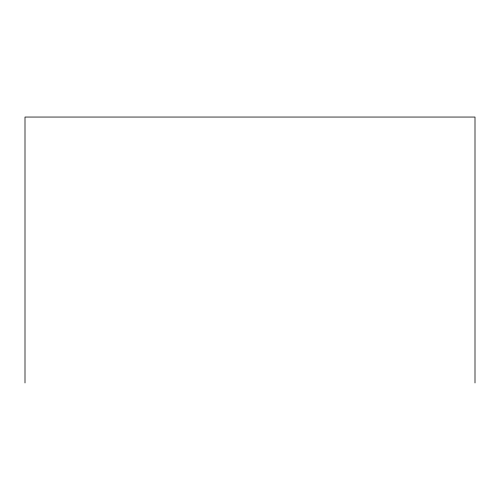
<?xml version="1.0" encoding="UTF-8"?>
<svg xmlns="http://www.w3.org/2000/svg" width="500" height="500" viewBox="0 0 500 500"><rect width="100%" height="100%" fill="white"/><g stroke="black" fill="none" stroke-linecap="round" stroke-linejoin="round"><path stroke-width="0.75" d="M475 382.95L475 117.05L25 117.05L25 382.95"/></g></svg>
